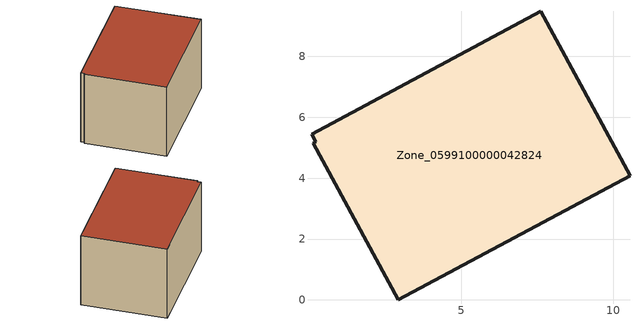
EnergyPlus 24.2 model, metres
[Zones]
Zone_0599100000042824
 floor ground (C_G): 0.08,5.45 7.62,9.49 10.55,4.09 2.93,0 0.14,5.15 0.22,5.2 z0
 wall outside (C_F): 10.55,4.09 7.62,9.49 0.08,5.45 0.22,5.2 0.14,5.15 2.93,0 10.55,4.09 z0:5.68
 roof outside (C_R): 7.62,9.49 0.08,5.45 0.22,5.2 0.14,5.15 2.93,0 10.55,4.09 z5.68
[BUILDING]
Pand.0599100000042824: North Axis=0; Terrain=City; Loads Convergence Tolerance Value=0.04; Temperature Convergence Tolerance Value=0.4; Solar Distribution=FullExterior; Maximum Number of Warmup Days=25; Minimum Number of Warmup Days=1
[Site:Location]
Rotterdam.The.Hague.AP_ZH_NLD Design_Conditions: Latitude=51.96; Longitude=4.45; Time Zone=1; Elevation=-4.5
[SITE:GROUNDTEMPERATURE:BUILDINGSURFACE]
18, 18, 18, 18, 18, 18, 18, 18, 18, 18, 18, 18
[MATERIAL] Thermal Absorptance=0.9; Solar Absorptance=0.7; Visible Absorptance=0.7
Name | Roughness | Thickness | Conductivity | Density | Specific Heat
G.TI.1946-1964 | MediumSmooth | 0.15 | 1 | 540 | 1210
F.TI.1946-1964 | Rough | 0.3 | 0.857143 | 1920 | 840
R.TI.1946-1964 | MediumRough | 0.2 | 0.277778 | 1500 | 1000
[CONSTRUCTION]
C_G: G.TI.1946-1964
C_F: F.TI.1946-1964
C_R: R.TI.1946-1964
[ZONE]
Zone_0599100000042824: Type=1; Multiplier=1; Ceiling Height=Autocalculate; Volume=Autocalculate; Floor Area=autocalculate; Part of Total Floor Area=Yes
[ZONEINFILTRATION:DESIGNFLOWRATE]
Infil_Zone_0599100000042824: Zone or ZoneList or Space or SpaceList=Zone_0599100000042824; Schedule=AlwaysOn; Design Flow Rate Calculation Method=Flow/Area; Flow Rate per Floor Area=0.003; Constant Term Coefficient=1; Temperature Term Coefficient=0; Velocity Term Coefficient=0; Velocity Squared Term Coefficient=0
[HVACTEMPLATE:ZONE:IDEALLOADSAIRSYSTEM]
Zone_0599100000042824: Maximum Heating Supply Air Temperature=50; Minimum Cooling Supply Air Temperature=13; Maximum Heating Supply Air Humidity Ratio=0.0156; Minimum Cooling Supply Air Humidity Ratio=0.0077; Heating Limit=NoLimit; Cooling Limit=NoLimit; Dehumidification Control Type=ConstantSensibleHeatRatio; Cooling Sensible Heat Ratio=0.7; Dehumidification Setpoint=60; Humidification Control Type=None; Humidification Setpoint=30; Outdoor Air Method=None; Outdoor Air Flow Rate per Person=0.00944; Outdoor Air Flow Rate per Zone Floor Area=0; Outdoor Air Flow Rate per Zone=0; Demand Controlled Ventilation Type=None; Outdoor Air Economizer Type=NoEconomizer; Heat Recovery Type=None; Sensible Heat Recovery Effectiveness=0.7; Latent Heat Recovery Effectiveness=0.65
[ZONECONTROL:THERMOSTAT]
ThermostatControl_Zone_0599100000042824: Zone or ZoneList=Zone_0599100000042824; Control Type Schedule=DualSetpointControlType; Control 1=Thermostat_Zone_0599100000042824; Temperature Difference Between Cutout And Setpoint=0
[THERMOSTATSETPOINT:DUALSETPOINT]
Thermostat_Zone_0599100000042824: Heating Setpoint Temperature Schedule=HeatingSetpoint_Zone_0599100000042824; Cooling Setpoint Temperature Schedule=CoolingSetpoint_Zone_0599100000042824
[SCHEDULE:COMPACT]
HeatingSetpoint_Zone_0599100000042824: Through: 12/31, For: AllDays, Until: 24:00, 21
CoolingSetpoint_Zone_0599100000042824: Through: 12/31, For: AllDays, Until: 24:00, 24
DualSetpointControlType: Through: 12/31, For: AllDays, Until: 24:00, 4
AlwaysOn: Through: 12/31, For: AllDays, Until: 24:00, 1
